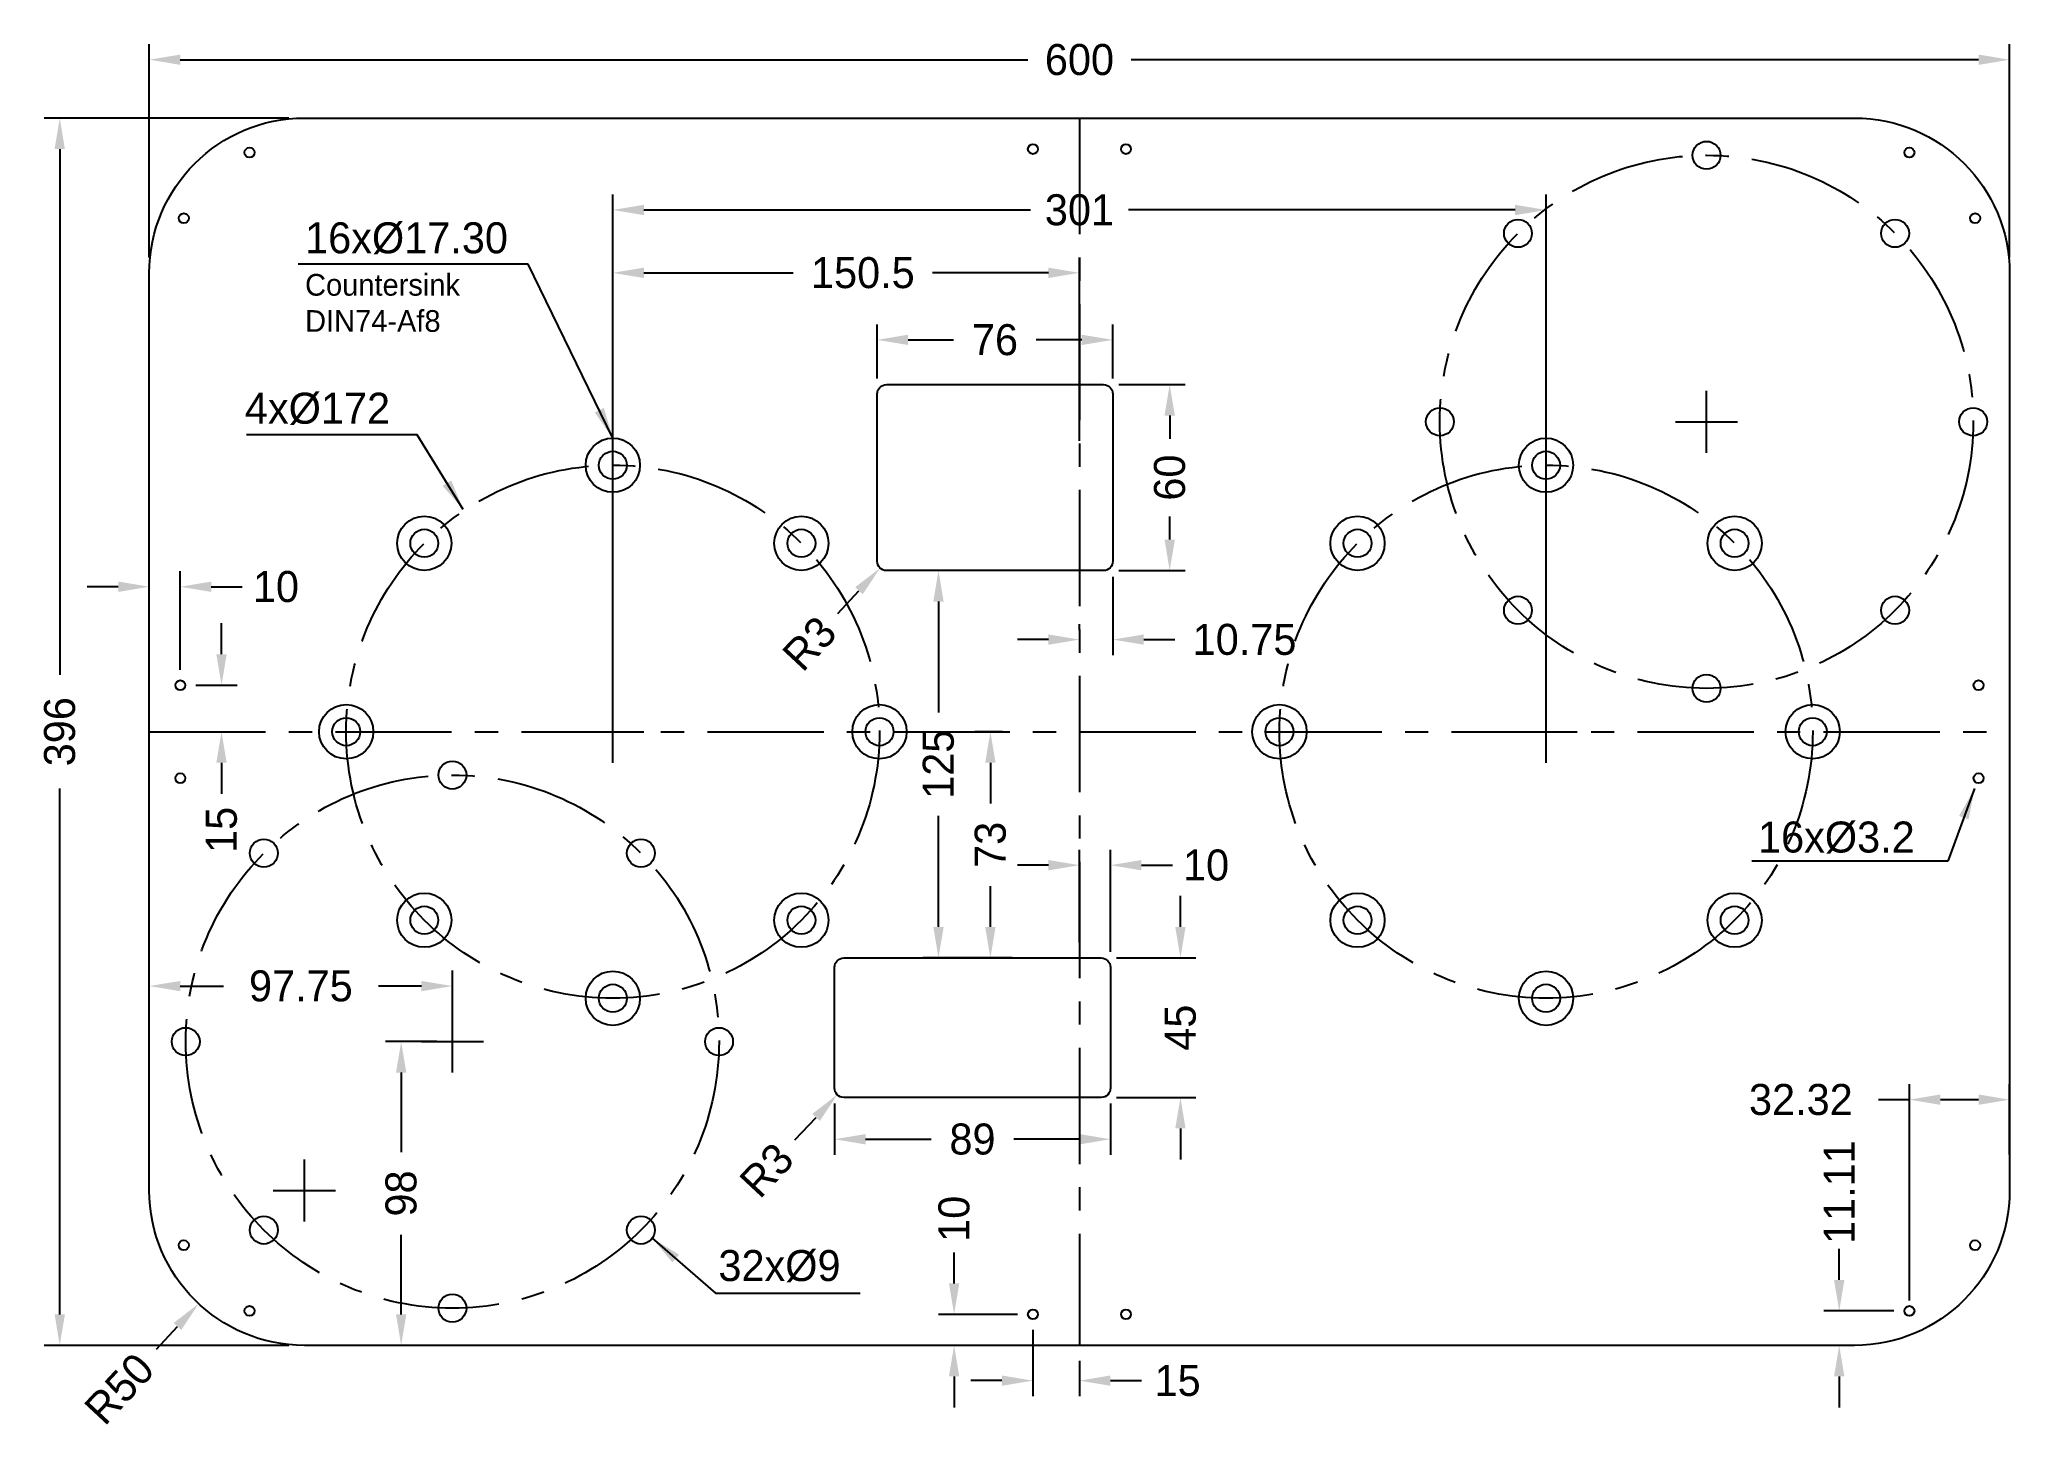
# Model space of a CAD drawing. Header units: inches. Extents: x 304 to 939, y 73 to 522.
import ezdxf

# ---------------------------------------------------------------- set-up
doc = ezdxf.new("R2010")
doc.units = ezdxf.units.IN
doc.header["$LTSCALE"] = 30
doc.header["$MEASUREMENT"] = 0
doc.linetypes.add('CENTER', pattern=[2, 1.25, -0.25, 0.25, -0.25])
doc.layers.add('dim', color=3, linetype='Continuous')
doc.layers.add('pivot', color=1, linetype='CENTER')
doc.dimstyles.get("Standard").update_dxf_attribs({"dimtxt": 10, "dimasz": 10, "dimexe": 5, "dimexo": 5, "dimgap": 5, "dimtad": 0, "dimdec": 4, "dimzin": 12, "dimdsep": 46, "dimtxsty": 'Standard', "dimcen": 10, "dimadec": 0, "dimazin": 0, "dimtfac": 1, "dimtdec": 4, "dimtofl": 0, "dimtmove": 0, "dimatfit": 3, "dimfxl": 1, "dimtolj": 1, "dimtzin": 0, "dimarcsym": 0})

# ---------------------------------------------------------------- blocks, each defined once
blk = doc.blocks.new('*D2')
at = {"layer": 'Defpoints', "color": 0}
for p in [(339.4, 515.49), (339.4, 446.66), (939.4, 446.66)]:
    blk.add_point(p, dxfattribs=at)
at = {"layer": 'dim', "color": 0, "lineweight": -2}
for p, q in [((339.4, 451.66), (339.4, 520.49)), ((349.4, 515.49), (622.74, 515.49)), ((929.4, 515.49), (656.07, 515.49)), ((939.4, 451.66), (939.4, 520.49))]:
    blk.add_line(p, q, dxfattribs=at)
at = {"layer": 'dim', "color": 0}
for points in [[(349.4, 517.16), (349.4, 513.83), (339.4, 515.49)], [(929.4, 517.16), (929.4, 513.83), (939.4, 515.49)]]:
    blk.add_solid(points, dxfattribs=at)
at = {"layer": 'dim', "color": 0, "insert": (639.4, 515.49), "char_height": 10, "attachment_point": 5}
blk.add_mtext('\\A1;600', dxfattribs=at)
blk = doc.blocks.new('*D3')
at = {"layer": 'Defpoints', "color": 0}
for p in [(389.4, 496.66), (310.51, 100.66), (389.4, 100.66)]:
    blk.add_point(p, dxfattribs=at)
at = {"layer": 'dim', "color": 0, "lineweight": -2}
for p, q in [((384.4, 496.66), (305.51, 496.66)), ((310.51, 486.66), (310.51, 316.99)), ((310.51, 110.66), (310.51, 280.33)), ((384.4, 100.66), (305.51, 100.66))]:
    blk.add_line(p, q, dxfattribs=at)
at = {"layer": 'dim', "color": 0}
for points in [[(308.85, 486.66), (312.18, 486.66), (310.51, 496.66)], [(308.85, 110.66), (312.18, 110.66), (310.51, 100.66)]]:
    blk.add_solid(points, dxfattribs=at)
at = {"layer": 'dim', "color": 0, "insert": (310.51, 298.66), "char_height": 10, "attachment_point": 5, "rotation": 90}
blk.add_mtext('\\A1;396', dxfattribs=at)
blk = doc.blocks.new('*D4')
at = {"layer": 'Defpoints', "color": 0}
for p in [(339.4, 216.59), (339.4, 198.66), (437.15, 198.66)]:
    blk.add_point(p, dxfattribs=at)
at = {"layer": 'dim', "color": 0, "lineweight": -2}
for p, q in [((339.4, 203.66), (339.4, 221.59)), ((349.4, 216.59), (363.28, 216.59)), ((427.15, 216.59), (413.28, 216.59)), ((437.15, 203.66), (437.15, 221.59))]:
    blk.add_line(p, q, dxfattribs=at)
at = {"layer": 'dim', "color": 0}
for points in [[(349.4, 218.25), (349.4, 214.92), (339.4, 216.59)], [(427.15, 218.25), (427.15, 214.92), (437.15, 216.59)]]:
    blk.add_solid(points, dxfattribs=at)
at = {"layer": 'dim', "color": 0, "insert": (388.28, 216.59), "char_height": 10, "attachment_point": 5}
blk.add_mtext('\\A1;97.75', dxfattribs=at)
blk = doc.blocks.new('*D5')
at = {"layer": 'Defpoints', "color": 0}
for p in [(437.15, 198.66), (420.63, 100.66), (437.15, 100.66)]:
    blk.add_point(p, dxfattribs=at)
at = {"layer": 'dim', "color": 0, "lineweight": -2}
for p, q in [((432.15, 198.66), (415.63, 198.66)), ((420.63, 188.66), (420.63, 162.99)), ((420.63, 110.66), (420.63, 136.33)), ((432.15, 100.66), (415.63, 100.66))]:
    blk.add_line(p, q, dxfattribs=at)
at = {"layer": 'dim', "color": 0}
for points in [[(418.96, 188.66), (422.29, 188.66), (420.63, 198.66)], [(418.96, 110.66), (422.29, 110.66), (420.63, 100.66)]]:
    blk.add_solid(points, dxfattribs=at)
at = {"layer": 'dim', "color": 0, "insert": (420.63, 149.66), "char_height": 10, "attachment_point": 5, "rotation": 90}
blk.add_mtext('\\A1;98', dxfattribs=at)
blk = doc.blocks.new('*D6')
at = {"layer": 'Defpoints', "color": 0}
for p in [(389.4, 150.66), (355.31, 114.08)]:
    blk.add_point(p, dxfattribs=at)
at = {"layer": 'dim', "color": 0, "lineweight": -2}
for p, q in [((389.4, 140.66), (389.4, 160.66)), ((379.4, 150.66), (399.4, 150.66)), ((341.67, 99.45), (348.49, 106.77))]:
    blk.add_line(p, q, dxfattribs=at)
at = {"layer": 'dim', "color": 0}
blk.add_solid([(347.27, 107.91), (349.71, 105.63), (355.31, 114.08)], dxfattribs=at)
at = {"layer": 'dim', "color": 0, "insert": (329.74, 86.65), "char_height": 10, "attachment_point": 5, "rotation": 47.01302}
blk.add_mtext('\\A1;R50', dxfattribs=at)
blk = doc.blocks.new('*D7')
at = {"layer": 'Defpoints', "color": 0}
for p in [(624.4, 110.66), (639.4, 100.66), (624.4, 89.27)]:
    blk.add_point(p, dxfattribs=at)
at = {"layer": 'dim', "color": 0, "lineweight": -2}
for p, q in [((624.4, 105.66), (624.4, 84.27)), ((639.4, 95.66), (639.4, 84.27)), ((614.4, 89.27), (604.4, 89.27)), ((649.4, 89.27), (659.4, 89.27))]:
    blk.add_line(p, q, dxfattribs=at)
at = {"layer": 'dim', "color": 0}
for points in [[(614.4, 90.94), (614.4, 87.61), (624.4, 89.27)], [(649.4, 90.94), (649.4, 87.61), (639.4, 89.27)]]:
    blk.add_solid(points, dxfattribs=at)
at = {"layer": 'dim', "color": 0, "insert": (671.07, 89.27), "char_height": 10, "attachment_point": 5}
blk.add_mtext('\\A1;15', dxfattribs=at)
blk = doc.blocks.new('*D8')
at = {"layer": 'Defpoints', "color": 0}
for p in [(624.4, 110.66), (598.97, 100.66), (624.4, 100.66)]:
    blk.add_point(p, dxfattribs=at)
at = {"layer": 'dim', "color": 0, "lineweight": -2}
for p, q in [((598.97, 120.66), (598.97, 130.66)), ((619.4, 110.66), (593.97, 110.66)), ((619.4, 100.66), (593.97, 100.66)), ((598.97, 90.66), (598.97, 80.66))]:
    blk.add_line(p, q, dxfattribs=at)
at = {"layer": 'dim', "color": 0}
for points in [[(597.31, 120.66), (600.64, 120.66), (598.97, 110.66)], [(597.31, 90.66), (600.64, 90.66), (598.97, 100.66)]]:
    blk.add_solid(points, dxfattribs=at)
at = {"layer": 'dim', "color": 0, "insert": (598.97, 141.49), "char_height": 10, "attachment_point": 5, "rotation": 90}
blk.add_mtext('\\A1;10', dxfattribs=at)
blk = doc.blocks.new('*D9')
at = {"layer": 'Defpoints', "color": 0}
for p in [(339.4, 345.44), (339.4, 313.66), (349.4, 313.66)]:
    blk.add_point(p, dxfattribs=at)
at = {"layer": 'dim', "color": 0, "lineweight": -2}
for p, q in [((339.4, 318.66), (339.4, 350.44)), ((349.4, 318.66), (349.4, 350.44)), ((329.4, 345.44), (319.4, 345.44)), ((359.4, 345.44), (369.4, 345.44))]:
    blk.add_line(p, q, dxfattribs=at)
at = {"layer": 'dim', "color": 0}
for points in [[(329.4, 347.11), (329.4, 343.77), (339.4, 345.44)], [(359.4, 347.11), (359.4, 343.77), (349.4, 345.44)]]:
    blk.add_solid(points, dxfattribs=at)
at = {"layer": 'dim', "color": 0, "insert": (380.24, 345.44), "char_height": 10, "attachment_point": 5}
blk.add_mtext('\\A1;10', dxfattribs=at)
blk = doc.blocks.new('*D10')
at = {"layer": 'Defpoints', "color": 0}
for p in [(349.4, 313.66), (339.4, 298.66), (362.69, 298.66)]:
    blk.add_point(p, dxfattribs=at)
at = {"layer": 'dim', "color": 0, "lineweight": -2}
for p, q in [((362.69, 323.66), (362.69, 333.66)), ((354.4, 313.66), (367.69, 313.66)), ((344.4, 298.66), (367.69, 298.66)), ((362.69, 288.66), (362.69, 278.66))]:
    blk.add_line(p, q, dxfattribs=at)
at = {"layer": 'dim', "color": 0}
for points in [[(361.02, 323.66), (364.36, 323.66), (362.69, 313.66)], [(361.02, 288.66), (364.36, 288.66), (362.69, 298.66)]]:
    blk.add_solid(points, dxfattribs=at)
at = {"layer": 'dim', "color": 0, "insert": (362.69, 266.99), "char_height": 10, "attachment_point": 5, "rotation": 90}
blk.add_mtext('\\A1;15', dxfattribs=at)
blk = doc.blocks.new('*D12')
at = {"layer": 'Defpoints', "color": 0}
for p in [(488.9, 467.01), (488.9, 298.66), (789.9, 298.66)]:
    blk.add_point(p, dxfattribs=at)
at = {"layer": 'dim', "color": 0, "lineweight": -2}
for p, q in [((488.9, 303.66), (488.9, 472.01)), ((789.9, 303.66), (789.9, 472.01)), ((498.9, 467.01), (623.57, 467.01)), ((779.9, 467.01), (655.24, 467.01))]:
    blk.add_line(p, q, dxfattribs=at)
at = {"layer": 'dim', "color": 0}
for points in [[(498.9, 468.68), (498.9, 465.34), (488.9, 467.01)], [(779.9, 468.68), (779.9, 465.34), (789.9, 467.01)]]:
    blk.add_solid(points, dxfattribs=at)
at = {"layer": 'dim', "color": 0, "insert": (639.4, 467.01), "char_height": 10, "attachment_point": 5}
blk.add_mtext('\\A1;301', dxfattribs=at)
blk = doc.blocks.new('*D13')
at = {"layer": 'Defpoints', "color": 0}
for p in [(639.4, 446.73), (639.4, 387.49), (488.9, 298.66)]:
    blk.add_point(p, dxfattribs=at)
at = {"layer": 'dim', "color": 0, "lineweight": -2}
for p, q in [((488.9, 303.66), (488.9, 451.73)), ((639.4, 392.49), (639.4, 451.73)), ((498.9, 446.73), (547.04, 446.73)), ((629.4, 446.73), (592.04, 446.73))]:
    blk.add_line(p, q, dxfattribs=at)
at = {"layer": 'dim', "color": 0}
for points in [[(498.9, 448.4), (498.9, 445.06), (488.9, 446.73)], [(629.4, 448.4), (629.4, 445.06), (639.4, 446.73)]]:
    blk.add_solid(points, dxfattribs=at)
at = {"layer": 'dim', "color": 0, "insert": (569.54, 446.73), "char_height": 10, "attachment_point": 5}
blk.add_mtext('\\A1;150.5', dxfattribs=at)
blk = doc.blocks.new('*D16')
at = {"layer": 'Defpoints', "color": 0}
for p in [(907.08, 179.93), (939.4, 157.24), (907.08, 110.17)]:
    blk.add_point(p, dxfattribs=at)
at = {"layer": 'dim', "color": 0, "lineweight": -2}
for p, q in [((907.08, 115.17), (907.08, 184.93)), ((939.4, 162.24), (939.4, 184.93)), ((907.08, 179.93), (897.08, 179.93)), ((929.4, 179.93), (917.08, 179.93))]:
    blk.add_line(p, q, dxfattribs=at)
at = {"layer": 'dim', "color": 0}
for points in [[(917.08, 181.6), (917.08, 178.27), (907.08, 179.93)], [(929.4, 181.6), (929.4, 178.27), (939.4, 179.93)]]:
    blk.add_solid(points, dxfattribs=at)
at = {"layer": 'dim', "color": 0, "insert": (872.08, 179.93), "char_height": 10, "attachment_point": 5}
blk.add_mtext('\\A1;32.32', dxfattribs=at)
blk = doc.blocks.new('*D17')
at = {"layer": 'Defpoints', "color": 0}
for p in [(907.08, 111.77), (884.45, 100.66), (889.4, 100.66)]:
    blk.add_point(p, dxfattribs=at)
at = {"layer": 'dim', "color": 0, "lineweight": -2}
for p, q in [((884.45, 121.77), (884.45, 131.77)), ((902.08, 111.77), (879.45, 111.77)), ((884.4, 100.66), (879.45, 100.66)), ((884.45, 90.66), (884.45, 80.66))]:
    blk.add_line(p, q, dxfattribs=at)
at = {"layer": 'dim', "color": 0}
for points in [[(882.78, 121.77), (886.12, 121.77), (884.45, 111.77)], [(882.78, 90.66), (886.12, 90.66), (884.45, 100.66)]]:
    blk.add_solid(points, dxfattribs=at)
at = {"layer": 'dim', "color": 0, "insert": (884.45, 150.1), "char_height": 10, "attachment_point": 5, "rotation": 90}
blk.add_mtext('\\A1;11.11', dxfattribs=at)
blk = doc.blocks.new('*D18')
at = {"layer": 'Defpoints', "color": 0}
for p in [(647.15, 410.66), (647.15, 350.66), (668.51, 350.66)]:
    blk.add_point(p, dxfattribs=at)
at = {"layer": 'dim', "color": 0, "lineweight": -2}
for p, q in [((652.15, 410.66), (673.51, 410.66)), ((668.51, 400.66), (668.51, 393.16)), ((668.51, 360.66), (668.51, 368.16)), ((652.15, 350.66), (673.51, 350.66))]:
    blk.add_line(p, q, dxfattribs=at)
at = {"layer": 'dim', "color": 0}
for points in [[(666.84, 400.66), (670.18, 400.66), (668.51, 410.66)], [(666.84, 360.66), (670.18, 360.66), (668.51, 350.66)]]:
    blk.add_solid(points, dxfattribs=at)
at = {"layer": 'dim', "color": 0, "insert": (668.51, 380.66), "char_height": 10, "attachment_point": 5, "rotation": 90}
blk.add_mtext('\\A1;60', dxfattribs=at)
blk = doc.blocks.new('*D19')
at = {"layer": 'Defpoints', "color": 0}
for p in [(574.15, 425.1), (574.15, 407.66), (650.15, 407.66)]:
    blk.add_point(p, dxfattribs=at)
at = {"layer": 'dim', "color": 0, "lineweight": -2}
for p, q in [((574.15, 412.66), (574.15, 430.1)), ((650.15, 412.66), (650.15, 430.1)), ((584.15, 425.1), (598.82, 425.1)), ((640.15, 425.1), (625.49, 425.1))]:
    blk.add_line(p, q, dxfattribs=at)
at = {"layer": 'dim', "color": 0}
for points in [[(584.15, 426.76), (584.15, 423.43), (574.15, 425.1)], [(640.15, 426.76), (640.15, 423.43), (650.15, 425.1)]]:
    blk.add_solid(points, dxfattribs=at)
at = {"layer": 'dim', "color": 0, "insert": (612.15, 425.1), "char_height": 10, "attachment_point": 5}
blk.add_mtext('\\A1;76', dxfattribs=at)
blk = doc.blocks.new('*D21')
at = {"layer": 'Defpoints', "color": 0}
for p in [(650.15, 353.66), (639.4, 328.39), (639.4, 326.43)]:
    blk.add_point(p, dxfattribs=at)
at = {"layer": 'dim', "color": 0, "lineweight": -2}
for p, q in [((650.15, 348.66), (650.15, 323.39)), ((639.4, 331.43), (639.4, 333.39)), ((629.4, 328.39), (619.4, 328.39)), ((660.15, 328.39), (670.15, 328.39))]:
    blk.add_line(p, q, dxfattribs=at)
at = {"layer": 'dim', "color": 0}
for points in [[(629.4, 330.06), (629.4, 326.73), (639.4, 328.39)], [(660.15, 330.06), (660.15, 326.73), (650.15, 328.39)]]:
    blk.add_solid(points, dxfattribs=at)
at = {"layer": 'dim', "color": 0, "insert": (692.65, 328.39), "char_height": 10, "attachment_point": 5}
blk.add_mtext('\\A1;10.75', dxfattribs=at)
blk = doc.blocks.new('*D22')
at = {"layer": 'Defpoints', "color": 0}
for p in [(605.96, 350.66), (593.93, 225.66), (606.6, 225.66)]:
    blk.add_point(p, dxfattribs=at)
at = {"layer": 'dim', "color": 0, "lineweight": -2}
for p, q in [((600.96, 350.66), (588.93, 350.66)), ((593.93, 340.66), (593.93, 304.83)), ((593.93, 235.66), (593.93, 271.49)), ((601.6, 225.66), (588.93, 225.66))]:
    blk.add_line(p, q, dxfattribs=at)
at = {"layer": 'dim', "color": 0}
for points in [[(592.27, 340.66), (595.6, 340.66), (593.93, 350.66)], [(592.27, 235.66), (595.6, 235.66), (593.93, 225.66)]]:
    blk.add_solid(points, dxfattribs=at)
at = {"layer": 'dim', "color": 0, "insert": (593.93, 288.16), "char_height": 10, "attachment_point": 5, "rotation": 90}
blk.add_mtext('\\A1;125', dxfattribs=at)
blk = doc.blocks.new('*D23')
at = {"layer": 'Defpoints', "color": 0}
for p in [(646.4, 225.66), (646.4, 180.66), (671.97, 180.66)]:
    blk.add_point(p, dxfattribs=at)
at = {"layer": 'dim', "color": 0, "lineweight": -2}
for p, q in [((671.97, 235.66), (671.97, 245.66)), ((651.4, 225.66), (676.97, 225.66)), ((651.4, 180.66), (676.97, 180.66)), ((671.97, 170.66), (671.97, 160.66))]:
    blk.add_line(p, q, dxfattribs=at)
at = {"layer": 'dim', "color": 0}
for points in [[(670.3, 235.66), (673.63, 235.66), (671.97, 225.66)], [(670.3, 170.66), (673.63, 170.66), (671.97, 180.66)]]:
    blk.add_solid(points, dxfattribs=at)
at = {"layer": 'dim', "color": 0, "insert": (671.97, 203.16), "char_height": 10, "attachment_point": 5, "rotation": 90}
blk.add_mtext('\\A1;45', dxfattribs=at)
blk = doc.blocks.new('*D24')
at = {"layer": 'Defpoints', "color": 0}
for p in [(560.4, 183.66), (649.4, 183.66), (560.4, 167.17)]:
    blk.add_point(p, dxfattribs=at)
at = {"layer": 'dim', "color": 0, "lineweight": -2}
for p, q in [((560.4, 178.66), (560.4, 162.17)), ((649.4, 178.66), (649.4, 162.17)), ((570.4, 167.17), (591.57, 167.17)), ((639.4, 167.17), (618.24, 167.17))]:
    blk.add_line(p, q, dxfattribs=at)
at = {"layer": 'dim', "color": 0}
for points in [[(570.4, 168.83), (570.4, 165.5), (560.4, 167.17)], [(639.4, 168.83), (639.4, 165.5), (649.4, 167.17)]]:
    blk.add_solid(points, dxfattribs=at)
at = {"layer": 'dim', "color": 0, "insert": (604.9, 167.17), "char_height": 10, "attachment_point": 5}
blk.add_mtext('\\A1;89', dxfattribs=at)
blk = doc.blocks.new('*D25')
at = {"layer": 'Defpoints', "color": 0}
for p in [(639.4, 255.59), (639.4, 225.66), (649.4, 222.66)]:
    blk.add_point(p, dxfattribs=at)
at = {"layer": 'dim', "color": 0, "lineweight": -2}
for p, q in [((639.4, 230.66), (639.4, 260.59)), ((649.4, 227.66), (649.4, 260.59)), ((629.4, 255.59), (619.4, 255.59)), ((659.4, 255.59), (669.4, 255.59))]:
    blk.add_line(p, q, dxfattribs=at)
at = {"layer": 'dim', "color": 0}
for points in [[(629.4, 257.26), (629.4, 253.92), (639.4, 255.59)], [(659.4, 257.26), (659.4, 253.92), (649.4, 255.59)]]:
    blk.add_solid(points, dxfattribs=at)
at = {"layer": 'dim', "color": 0, "insert": (680.24, 255.59), "char_height": 10, "attachment_point": 5}
blk.add_mtext('\\A1;10', dxfattribs=at)
blk = doc.blocks.new('*D26')
at = {"layer": 'Defpoints', "color": 0}
for p in [(610.68, 298.66), (619.6, 298.66), (606.6, 225.66)]:
    blk.add_point(p, dxfattribs=at)
at = {"layer": 'dim', "color": 0, "lineweight": -2}
for p, q in [((614.6, 298.66), (605.68, 298.66)), ((610.68, 288.66), (610.68, 275.49)), ((610.68, 235.66), (610.68, 248.83)), ((611.6, 225.66), (615.68, 225.66))]:
    blk.add_line(p, q, dxfattribs=at)
at = {"layer": 'dim', "color": 0}
for points in [[(609.01, 288.66), (612.34, 288.66), (610.68, 298.66)], [(609.01, 235.66), (612.34, 235.66), (610.68, 225.66)]]:
    blk.add_solid(points, dxfattribs=at)
at = {"layer": 'dim', "color": 0, "insert": (610.68, 262.16), "char_height": 10, "attachment_point": 5, "rotation": 90}
blk.add_mtext('\\A1;73', dxfattribs=at)

msp = doc.modelspace()

# ---------------------------------------------------------------- linework, layer by layer
msp.add_line((617.66244, 225.66015), (595.53416, 225.66015))
for points in [[(389.40316, 496.66015), (889.40316, 496.66015, -0.414213562), (939.40316, 446.66015), (939.40316, 150.66015, -0.414213562), (889.40316, 100.66015), (389.40316, 100.66015, -0.414213562), (339.40316, 150.66015), (339.40316, 446.66015, -0.414213562)], [(577.15316, 410.66015), (647.15316, 410.66015, -0.414213562), (650.15316, 407.66015), (650.15316, 353.66015, -0.414213562), (647.15316, 350.66015), (577.15316, 350.66015, -0.414213562), (574.15316, 353.66015), (574.15316, 407.66015, -0.414213562)], [(563.40316, 225.66015), (646.40316, 225.66015, -0.414213562), (649.40316, 222.66015), (649.40316, 183.66015, -0.414213562), (646.40316, 180.66015), (563.40316, 180.66015, -0.414213562), (560.40316, 183.66015), (560.40316, 222.66015, -0.414213562)]]:
    msp.add_lwpolyline(points, format="xyb", close=True)
for centre, radius in [((371.72316, 485.55015), 1.6), ((624.40316, 486.66015), 1.6), ((654.40316, 486.66015), 1.6), ((841.65316, 484.66015), 4.5), ((907.08316, 485.55015), 1.6), ((350.51316, 464.34015), 1.6), ((780.84198, 459.47134), 4.5), ((902.46435, 459.47134), 4.5), ((928.29316, 464.34015), 1.6), ((755.65316, 398.66015), 4.5), ((927.65316, 398.66015), 4.5), ((488.90316, 384.66015), 8.75), ((488.90316, 384.66015), 4.5), ((789.90316, 384.66015), 8.75), ((789.90316, 384.66015), 4.5), ((428.09198, 359.47134), 8.75), ((428.09198, 359.47134), 4.5), ((549.71435, 359.47134), 8.75), ((549.71435, 359.47134), 4.5), ((729.09198, 359.47134), 8.75), ((729.09198, 359.47134), 4.5), ((850.71435, 359.47134), 8.75), ((850.71435, 359.47134), 4.5), ((780.84198, 337.84897), 4.5), ((902.46435, 337.84897), 4.5), ((349.40316, 313.66015), 1.6), ((841.65316, 312.66015), 4.5), ((929.40316, 313.66015), 1.6), ((402.90316, 298.66015), 8.75), ((574.90316, 298.66015), 8.75), ((703.90316, 298.66015), 8.75), ((875.90316, 298.66015), 8.75), ((402.90316, 298.66015), 4.5), ((574.90316, 298.66015), 4.5), ((703.90316, 298.66015), 4.5), ((875.90316, 298.66015), 4.5), ((437.15316, 284.66015), 4.5), ((349.40316, 283.66015), 1.6), ((929.40316, 283.66015), 1.6), ((376.34198, 259.47134), 4.5), ((497.96435, 259.47134), 4.5), ((428.09198, 237.84897), 8.75), ((428.09198, 237.84897), 4.5), ((549.71435, 237.84897), 8.75), ((549.71435, 237.84897), 4.5), ((729.09198, 237.84897), 8.75), ((729.09198, 237.84897), 4.5), ((850.71435, 237.84897), 8.75), ((850.71435, 237.84897), 4.5), ((488.90316, 212.66015), 8.75), ((488.90316, 212.66015), 4.5), ((789.90316, 212.66015), 8.75), ((789.90316, 212.66015), 4.5), ((351.15316, 198.66015), 4.5), ((523.15316, 198.66015), 4.5), ((376.34198, 137.84897), 4.5), ((497.96435, 137.84897), 4.5), ((350.51316, 132.98015), 1.6), ((928.29316, 132.98015), 1.6), ((437.15316, 112.66015), 4.5), ((371.72316, 111.77015), 1.6), ((624.40316, 110.66015), 1.6), ((654.40316, 110.66015), 1.6), ((907.08316, 111.77015), 1.6)]:
    msp.add_circle(centre, radius)
at = {"layer": 'dim'}
for p, q in [((561.44837, 336.85659), (568.27654, 344.16249)), ((547.6255, 166.92704), (554.45367, 174.23294))]:
    msp.add_line(p, q, dxfattribs=at)
for points in [[(567.05889, 345.30052), (569.49419, 343.02446), (575.10471, 351.46838)], [(553.23602, 175.37097), (555.67132, 173.09491), (561.28184, 181.53883)]]:
    msp.add_solid(points, dxfattribs=at)
at = {"layer": 'pivot'}
for p, q in [((639.40316, 496.66015), (639.40316, 100.66015)), ((841.65316, 388.66015), (841.65316, 408.66015)), ((831.65316, 398.66015), (851.65316, 398.66015)), ((488.90316, 288.66015), (488.90316, 308.66015)), ((789.90316, 288.66015), (789.90316, 308.66015)), ((339.40316, 298.66015), (939.40316, 298.66015)), ((478.90316, 298.66015), (498.90316, 298.66015)), ((779.90316, 298.66015), (799.90316, 298.66015)), ((437.15316, 188.66015), (437.15316, 208.66015)), ((427.15316, 198.66015), (447.15316, 198.66015))]:
    msp.add_line(p, q, dxfattribs=at)
for centre in [(841.65316, 398.66015), (488.90316, 298.66015), (789.90316, 298.66015), (437.15316, 198.66015)]:
    msp.add_circle(centre, 86, dxfattribs=at)

# ---------------------------------------------------------------- texts
at = {"layer": 'dim', "char_height": 10, "width": 66.4574255, "attachment_point": 1}
for s, insert in [('16x%%C17.30\\P{\\H0.7x;Countersink\\PDIN74-Af8}', (389.64512, 463.03232)), ('4x%%C172', (370.22363, 408.04947)), ('16x%%C3.2', (858.25926, 269.67782)), ('32x%%C9', (522.94948, 131.40704))]:
    msp.add_mtext(s, dxfattribs=dict(at, insert=insert))
at = {"layer": 'dim', "char_height": 10, "attachment_point": 5, "rotation": 46.93583616}
for insert in [(552.34415, 327.1154), (538.52128, 157.18585)]:
    msp.add_mtext('\\A1;R3', dxfattribs=dict(at, insert=insert))

# ---------------------------------------------------------------- dimensions: what is measured, and where the dimension line sits
at = {"layer": 'dim'}
for base, p1, p2, picture, middle in [((339.40316, 515.49497), (939.40316, 446.66015), (339.40316, 446.66015), '*D2', (639.40316, 515.49497)), ((488.90316, 467.01009), (789.90316, 298.66015), (488.90316, 298.66015), '*D12', (639.40316, 467.01009)), ((639.40316, 446.72943), (488.90316, 298.66015), (639.40316, 387.48866), '*D13', (569.54055, 446.72943)), ((339.40316, 345.43923), (349.40316, 313.66015), (339.40316, 313.66015), '*D9', (380.2365, 345.43923)), ((639.40316, 328.39167), (650.15316, 353.66015), (639.40316, 326.43321), '*D21', (692.65316, 328.39167)), ((639.40316, 255.59127), (649.40316, 222.66015), (639.40316, 225.66015), '*D25', (680.2365, 255.59127)), ((907.08316, 179.93487), (939.40316, 157.24477), (907.08316, 110.17015), '*D16', (872.08316, 179.93487)), ((624.40316, 89.27487), (639.40316, 100.66015), (624.40316, 110.66015), '*D7', (671.06983, 89.27487))]:
    dim = msp.add_linear_dim(base=base, p1=p1, p2=p2, dimstyle='Standard', dxfattribs=at)
    dim.commit()
    dim.dimension.update_dxf_attribs({"geometry": picture, "text_midpoint": middle, "dimtype": 160})
for base, p1, p2, picture, middle in [((310.5123, 100.66015), (389.40316, 496.66015), (389.40316, 100.66015), '*D3', (310.5123, 298.66015)), ((593.9333, 225.66015), (605.96486, 350.66015), (606.5983, 225.66015), '*D22', (593.9333, 288.16015)), ((362.69164, 298.66015), (349.40316, 313.66015), (339.40316, 298.66015), '*D10', (362.69164, 266.99349)), ((610.67543, 298.66015), (606.5983, 225.66015), (619.60062, 298.66015), '*D26', (610.67543, 262.16015)), ((671.96684, 180.66015), (646.40316, 225.66015), (646.40316, 180.66015), '*D23', (671.96684, 203.16015)), ((884.44959, 100.66015), (907.08316, 111.77015), (889.40316, 100.66015), '*D17', (884.44959, 150.10349)), ((598.97455, 100.66015), (624.40316, 110.66015), (624.40316, 100.66015), '*D8', (598.97455, 141.49349))]:
    dim = msp.add_linear_dim(base=base, p1=p1, p2=p2, angle=90, dimstyle='Standard', dxfattribs=at)
    dim.commit()
    dim.dimension.update_dxf_attribs({"geometry": picture, "text_midpoint": middle, "dimtype": 160})
for base, p1, p2, picture, middle in [((574.15316, 425.09547), (650.15316, 407.66015), (574.15316, 407.66015), '*D19', (612.15316, 425.09547)), ((339.40316, 216.58687), (437.15316, 198.66015), (339.40316, 198.66015), '*D4', (388.27816, 216.58687)), ((560.40316, 167.16773), (649.40316, 183.66015), (560.40316, 183.66015), '*D24', (604.90316, 167.16773))]:
    dim = msp.add_linear_dim(base=base, p1=p1, p2=p2, dimstyle='Standard', dxfattribs=at)
    dim.commit()
    dim.dimension.update_dxf_attribs({"geometry": picture, "text_midpoint": middle})
for base, p1, p2, picture, middle in [((668.51103, 350.66015), (647.15316, 410.66015), (647.15316, 350.66015), '*D18', (668.51103, 380.66015)), ((420.62797, 100.66015), (437.15316, 198.66015), (437.15316, 100.66015), '*D5', (420.62797, 149.66015))]:
    dim = msp.add_linear_dim(base=base, p1=p1, p2=p2, angle=90, dimstyle='Standard', dxfattribs=at)
    dim.commit()
    dim.dimension.update_dxf_attribs({"geometry": picture, "text_midpoint": middle})
dim = msp.add_radius_dim(center=(389.40316, 150.66015), mpoint=(355.31156, 114.08472), dimstyle='Standard', dxfattribs=at)
dim.commit()
dim.dimension.update_dxf_attribs({"geometry": '*D6', "text_midpoint": (329.74285, 86.65315)})

# ---------------------------------------------------------------- leaders
for points in [[(488.90316, 393.41015), (461.58692, 449.53781), (387.41708, 449.53781)], [(440.6139, 370.35646), (425.77878, 394.51077), (370.70244, 394.51077)], [(928.09195, 280.29508), (919.50784, 256.92212), (856.22, 256.92212)], [(501.62303, 135.22903), (521.99661, 117.5386), (568.66615, 117.5386)]]:
    msp.add_leader(points, dimstyle='Standard', override={"dimgap": 5, "dimtad": 0}, dxfattribs=at)

doc.saveas('drawing.dxf')
